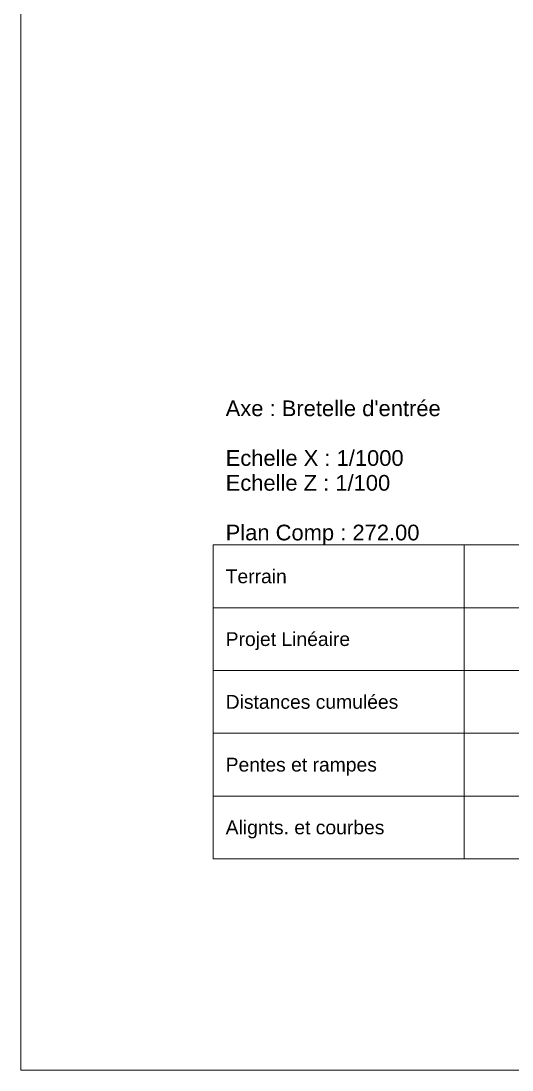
# Model space of a CAD drawing. Extents: x -67 to 3544, y -3197 to 656.
# Drawn here: x 3143.9 to 3222.1, y 18.5 to 185.7 of the extents above; entities that cross this region are included whole.
import ezdxf
from ezdxf.enums import TextEntityAlignment as Align

# ---------------------------------------------------------------- set-up
doc = ezdxf.new("R2010")
doc.units = 0
doc.layers.get('0').update_dxf_attribs({"lineweight": 0})
doc.layers.add("Route - Bretelle d'entrée - PL - Cartouche", color=7, linetype='Continuous', lineweight=0)
doc.layers.add("Route - Bretelle d'entrée - PL - Cotation", color=7, linetype='Continuous', lineweight=0)
doc.styles.add('CoteHor', font='arial.ttf', dxfattribs={"height": 0.0022})
doc.styles.add('CoteHorA', font='arial.ttf', dxfattribs={"height": 0.0022})
doc.styles.add('CoteHorB', font='arial.ttf', dxfattribs={"height": 0.0022})
doc.styles.add('CoteHorC', font='arial.ttf', dxfattribs={"height": 0.0022})
doc.styles.add('CoteHorD', font='arial.ttf', dxfattribs={"height": 0.0022})
doc.styles.add('ProfilCartouche', font='arial.ttf', dxfattribs={"height": 0.0025})

msp = doc.modelspace()

# ---------------------------------------------------------------- linework, layer by layer
at = {"color": 7, "linetype": 'Continuous', "lineweight": 0}
msp.add_line((3174.50649, 52.20613), (3174.50649, 102.20613), dxfattribs=at)
msp.add_lwpolyline([(3143.90654, 295.54866), (3543.90654, 295.54866), (3543.90654, 18.54866), (3143.90654, 18.54866)], close=True)
at = {"layer": "Route - Bretelle d'entrée - PL - Cotation", "color": 7, "linetype": 'Continuous'}
for p, q in [((3493.88837, 102.20613), (3174.50649, 102.20613)), ((3214.50649, 102.20613), (3214.50649, 52.20613)), ((3493.88837, 92.20613), (3174.50649, 92.20613)), ((3493.88837, 82.20613), (3174.50649, 82.20613)), ((3493.88837, 72.20613), (3174.50649, 72.20613)), ((3493.88837, 62.20613), (3174.50649, 62.20613)), ((3493.88837, 52.20613), (3174.50649, 52.20613))]:
    msp.add_line(p, q, dxfattribs=at)

# ---------------------------------------------------------------- texts
at = {"layer": "Route - Bretelle d'entrée - PL - Cartouche", "style": 'ProfilCartouche'}
for s, p in [("Axe : Bretelle d'entrée", (3176.50649, 123.97696)), ('Echelle X : 1/1000', (3176.50649, 116.06029)), ('Echelle Z : 1/100', (3176.50649, 112.10196)), ('Plan Comp : 272.00', (3176.50649, 104.18529))]:
    msp.add_text(s, height=2.5, dxfattribs=at).set_placement(p, align=Align.MIDDLE_LEFT)
at = {"layer": "Route - Bretelle d'entrée - PL - Cotation", "color": 114, "style": 'CoteHor'}
msp.add_text('Terrain', height=2.2, dxfattribs=at).set_placement((3176.50649, 97.20613), align=Align.MIDDLE_LEFT)
at = {"layer": "Route - Bretelle d'entrée - PL - Cotation", "style": 'CoteHorA'}
msp.add_text('Projet Linéaire', height=2.2, dxfattribs=at).set_placement((3176.50649, 87.20613), align=Align.MIDDLE_LEFT)
at = {"layer": "Route - Bretelle d'entrée - PL - Cotation", "color": 7}
for s, style, p in [('Distances cumulées', 'CoteHorB', (3176.50649, 77.20613)), ('Pentes et rampes', 'CoteHorC', (3176.50649, 67.20613)), ('Alignts. et courbes', 'CoteHorD', (3176.50649, 57.20613))]:
    msp.add_text(s, height=2.2, dxfattribs=dict(at, style=style)).set_placement(p, align=Align.MIDDLE_LEFT)

doc.saveas('drawing.dxf')
